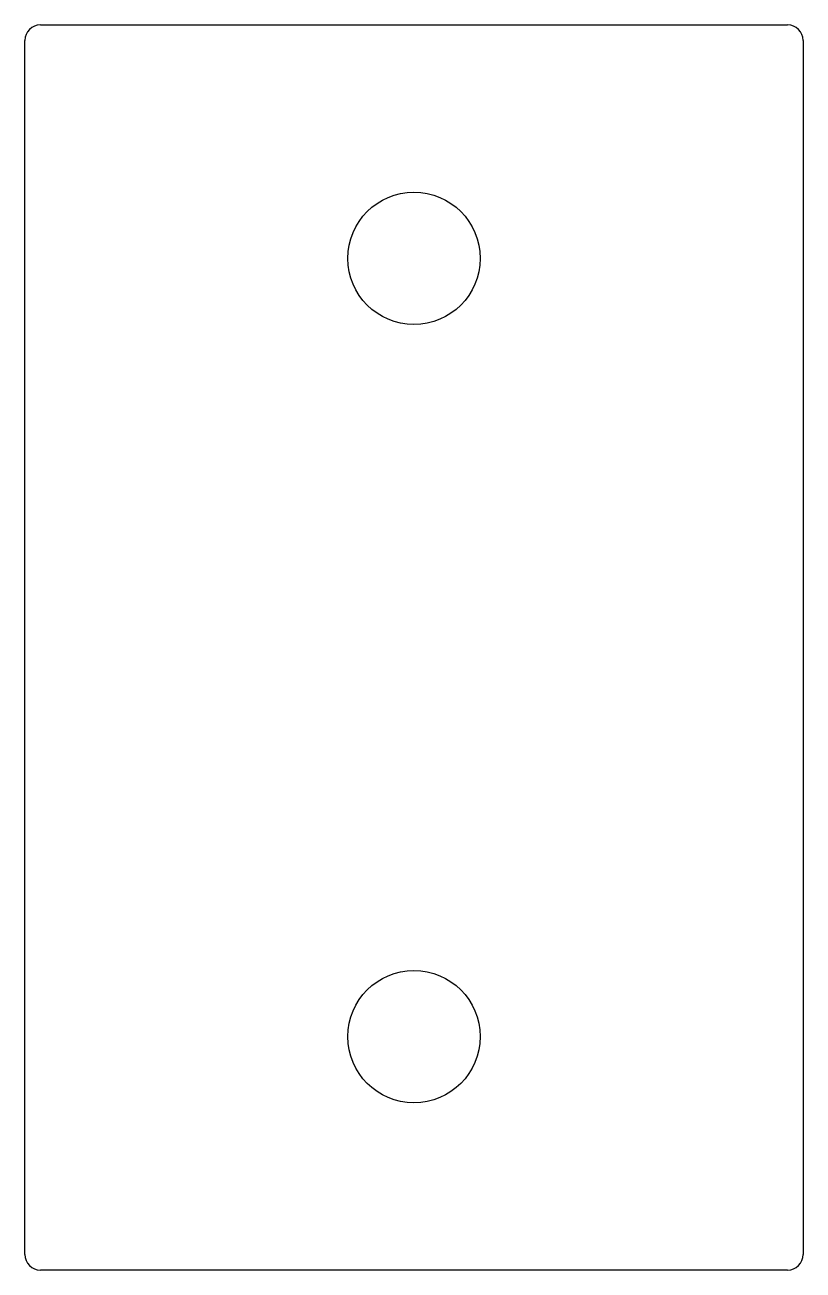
# Model space of a CAD drawing. Extents: x 20.9 to 70.9, y 42.9 to 122.9.
import ezdxf

# ---------------------------------------------------------------- set-up
doc = ezdxf.new("R2010")
doc.units = 0
doc.layers.add('BRANDLIJN', color=93, linetype='CONTINUOUS')

msp = doc.modelspace()

# ---------------------------------------------------------------- linework, layer by layer
at = {"layer": 'BRANDLIJN'}
for p, q in [((21.889, 122.917), (69.889, 122.917)), ((20.889, 43.917), (20.889, 121.917)), ((70.889, 121.917), (70.889, 43.917)), ((69.889, 42.917), (21.889, 42.917))]:
    msp.add_line(p, q, dxfattribs=at)
for centre in [(45.889, 107.917), (45.889, 57.917)]:
    msp.add_circle(centre, 4.25, dxfattribs=at)
for centre, start, end in [((21.889, 121.917), 90, 180), ((69.889, 121.917), 0, 90), ((21.889, 43.917), 180, 270), ((69.889, 43.917), 270, 0)]:
    msp.add_arc(centre, 1, start, end, dxfattribs=at)

doc.saveas('drawing.dxf')
